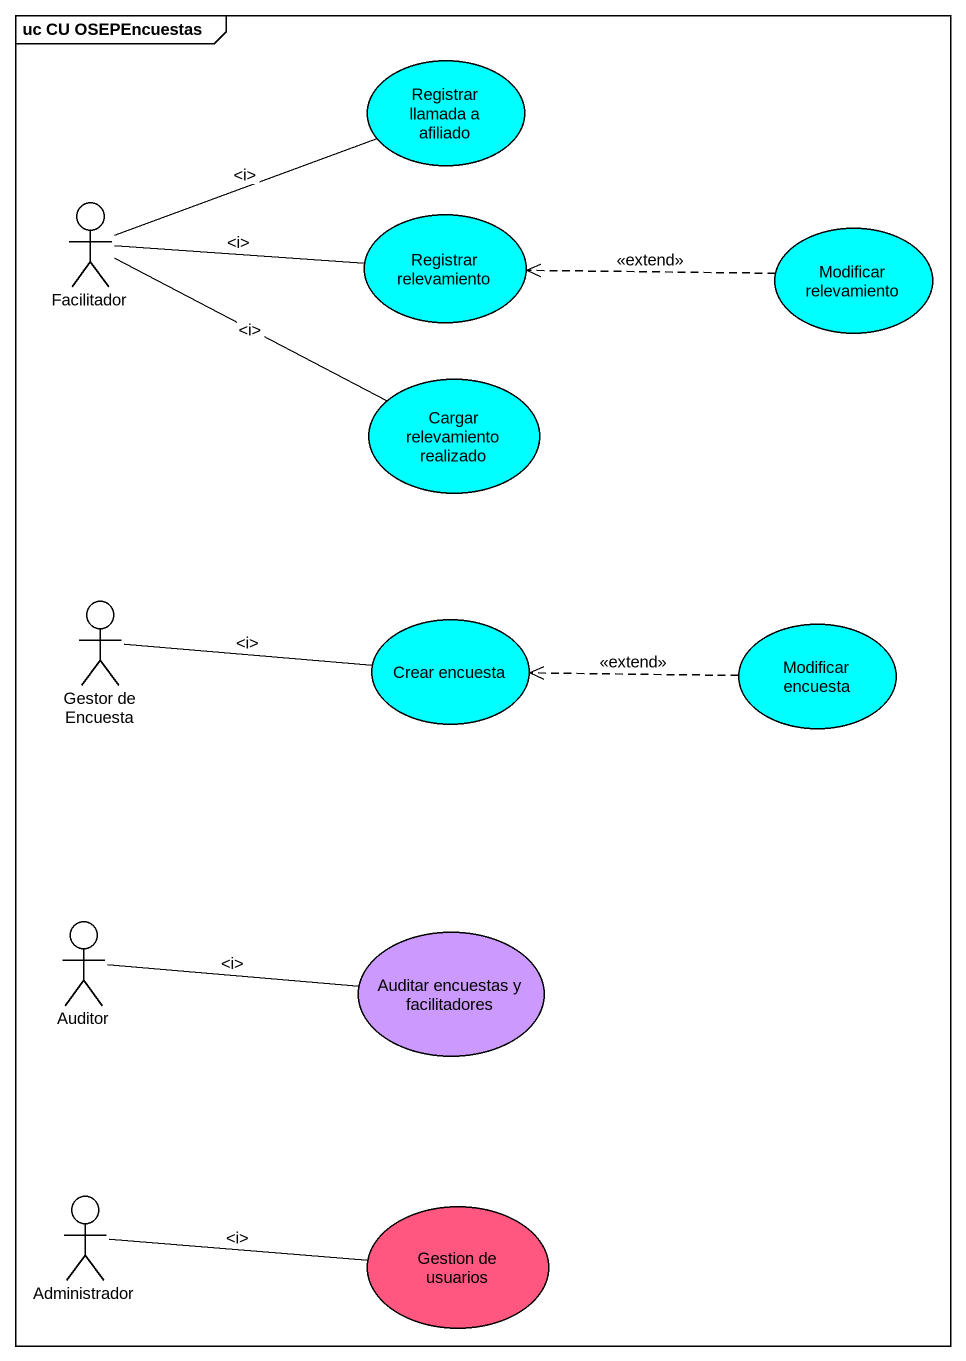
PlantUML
@startuml
mainframe uc CU OSEPEncuestas
usecase "Registrar llamada a afiliado" as Registrar_llamada_a_afiliado #00FFFF
actor Facilitador
usecase "Registrar relevamiento" as Registrar_relevamiento #00FFFF
usecase "Modificar relevamiento" as Modificar_relevamiento #00FFFF
usecase "Cargar relevamiento realizado" as Cargar_relevamiento #00FFFF
actor "Gestor de Encuesta" as Gestor_de_Encuesta
usecase "Crear encuesta" as Crear_encuesta #00FFFF
usecase "Modificar encuesta" as Modificar_encuesta #00FFFF
actor Auditor
usecase "Auditar encuestas y facilitadores" as Auditar_encuestas_y #CC99FF
actor Administrador
usecase "Gestion de usuarios" as Gestion_de_usuarios #FF5780
Facilitador -right- Registrar_llamada_a_afiliado : ~<i>
Facilitador -right- Registrar_relevamiento : ~<i>
Facilitador -right- Cargar_relevamiento : ~<i>
Modificar_relevamiento .left.> Registrar_relevamiento : <<extend>>
Gestor_de_Encuesta -right- Crear_encuesta : ~<i>
Modificar_encuesta .left.> Crear_encuesta : <<extend>>
Auditor -right- Auditar_encuestas_y : ~<i>
Administrador -right- Gestion_de_usuarios : ~<i>
@enduml
